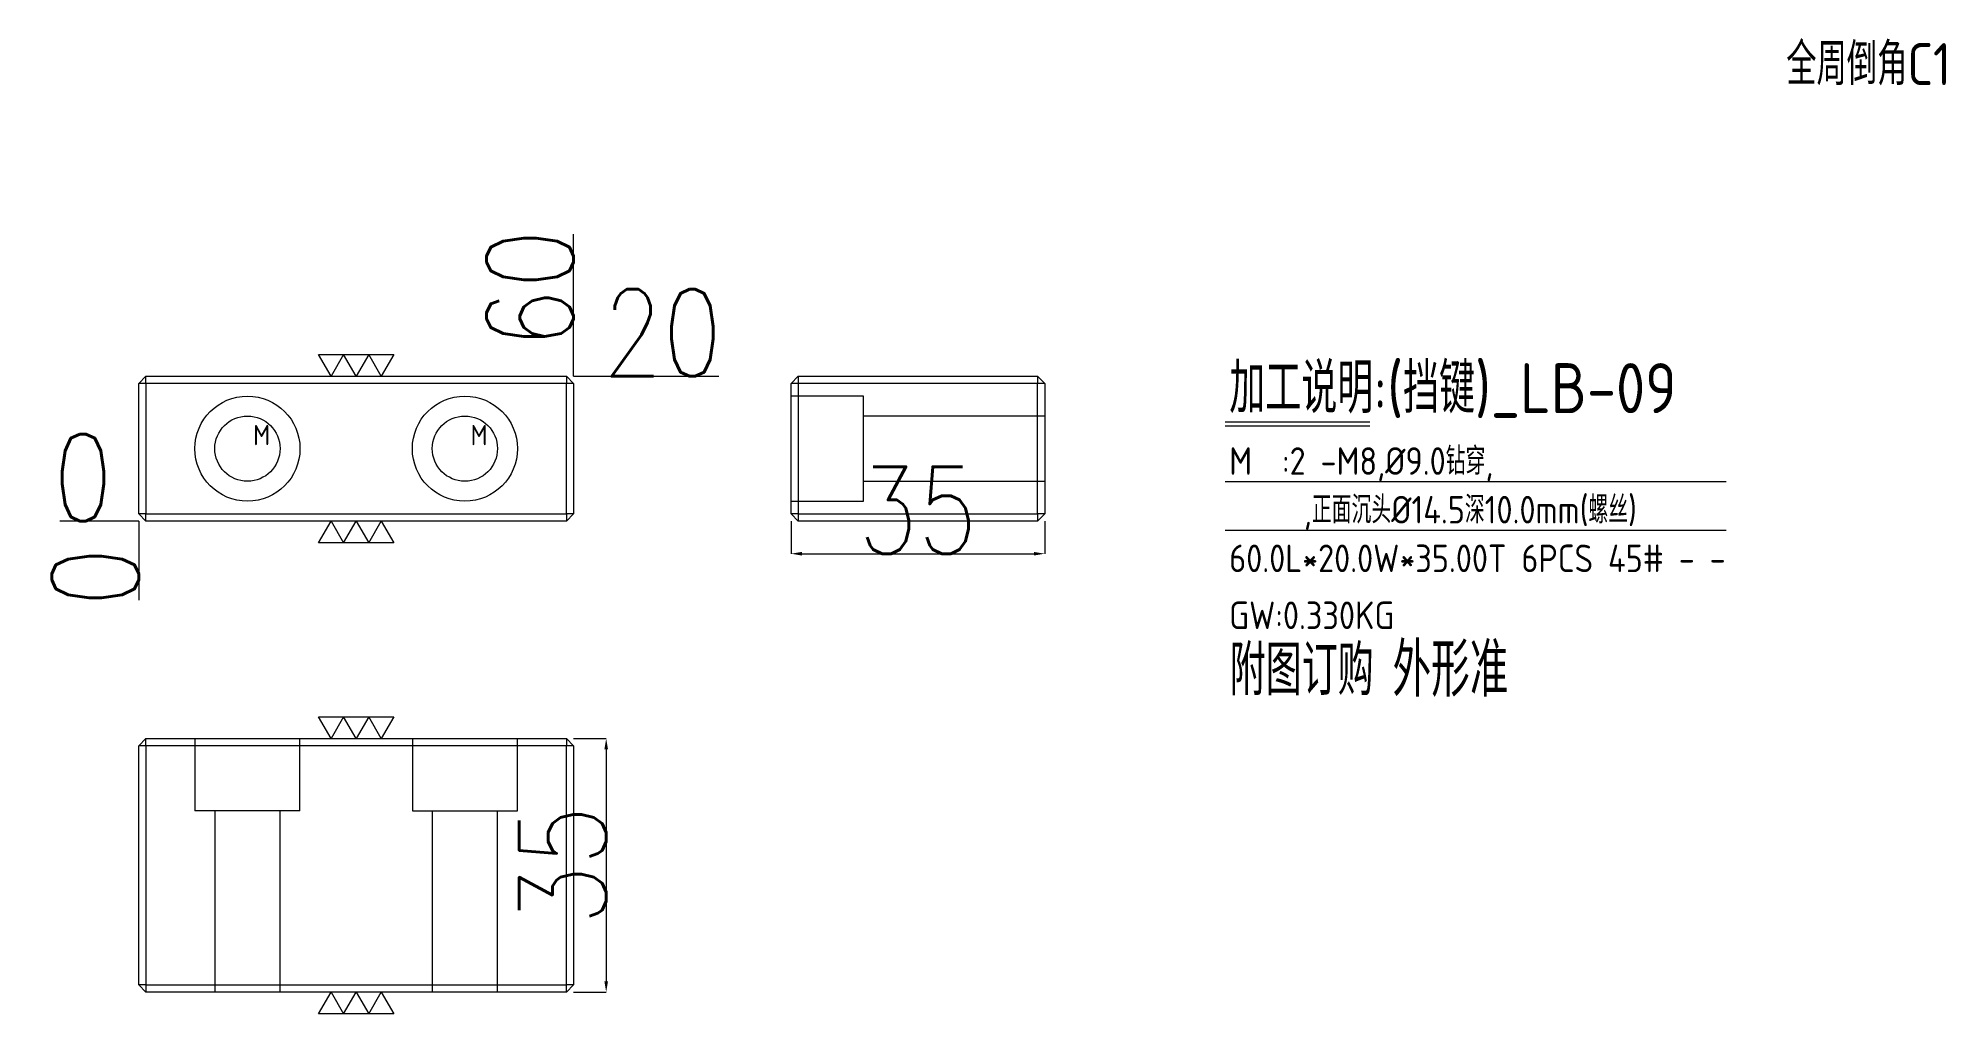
# Model space of a CAD drawing. Header units: millimetres. Extents: x -8145 to -7882, y 59380 to 59514.
import ezdxf

# ---------------------------------------------------------------- set-up
doc = ezdxf.new("R2010")
doc.units = ezdxf.units.MM
doc.linetypes.add('DASHED', pattern=[0])
for name, color, linetype, lineweight in [('DIE', 20, 'Continuous', 20), ('DIM', 4, 'Continuous', 20), ('LB', 191, 'Continuous', 20)]:
    doc.layers.add(name, color=color, linetype=linetype, lineweight=lineweight)
doc.styles.add('gbenor', font='gbenor.shx', dxfattribs={"bigfont": 'gbcbig.shx'})
doc.styles.add('TXT', font='txt.shx', dxfattribs={"width": 0.8, "bigfont": 'ctxt.shx'})
doc.dimstyles.new('零件', dxfattribs={"dimscale": 1.5, "dimtxt": 8, "dimasz": 1, "dimexe": 0, "dimexo": 0, "dimgap": 0, "dimtad": 1, "dimtxsty": 'TXT', "dimcen": 0, "dimclrd": 252, "dimclre": 252, "dimclrt": 4, "dimazin": 3, "dimtp": 0.001, "dimtm": 0.001, "dimtfac": 1, "dimtmove": 0, "dimatfit": 3, "dimlwd": 5, "dimlwe": 5})

# ---------------------------------------------------------------- blocks, each defined once
blk = doc.blocks.new('*D1107')
at = {"layer": 'Defpoints', "color": 0}
for p in [(-8071.29, 59467.56), (-8066.79, 59467.56), (-8131.29, 59447.56)]:
    blk.add_point(p, dxfattribs=at)
at = {"layer": 'DIM', "color": 252, "lineweight": 5}
blk.add_line((-8071.29, 59467.56), (-8051.25, 59467.56), dxfattribs=at)
at = {"layer": 'DIM', "color": 4, "lineweight": 5, "insert": (-8059.02, 59473.56), "char_height": 12, "attachment_point": 5, "style": 'TXT'}
blk.add_mtext('20', dxfattribs=at)
blk = doc.blocks.new('*D1108')
at = {"layer": 'Defpoints', "color": 0}
for p in [(-8135.79, 59447.56), (-8131.29, 59447.56), (-8131.29, 59447.56)]:
    blk.add_point(p, dxfattribs=at)
at = {"layer": 'DIM', "color": 252, "lineweight": 5}
blk.add_line((-8131.29, 59447.56), (-8142.19, 59447.56), dxfattribs=at)
at = {"layer": 'DIM', "color": 4, "lineweight": 5, "insert": (-8138.99, 59453.56), "char_height": 12, "attachment_point": 5, "style": 'TXT'}
blk.add_mtext('0', dxfattribs=at)
blk = doc.blocks.new('*D1109')
at = {"layer": 'Defpoints', "color": 0}
for p in [(-8131.29, 59447.56), (-8131.29, 59447.56), (-8131.29, 59443.06)]:
    blk.add_point(p, dxfattribs=at)
at = {"layer": 'DIM', "color": 252, "lineweight": 5}
blk.add_line((-8131.29, 59447.56), (-8131.29, 59436.66), dxfattribs=at)
at = {"layer": 'DIM', "color": 4, "lineweight": 5, "insert": (-8137.29, 59439.86), "char_height": 12, "attachment_point": 5, "rotation": 90, "style": 'TXT'}
blk.add_mtext('0', dxfattribs=at)
blk = doc.blocks.new('*D1110')
at = {"layer": 'Defpoints', "color": 0}
for p in [(-8071.29, 59472.06), (-8071.29, 59467.56), (-8131.29, 59447.56)]:
    blk.add_point(p, dxfattribs=at)
at = {"layer": 'DIM', "color": 252, "lineweight": 5}
blk.add_line((-8071.29, 59467.56), (-8071.29, 59487.15), dxfattribs=at)
at = {"layer": 'DIM', "color": 4, "lineweight": 5, "insert": (-8077.29, 59479.61), "char_height": 12, "attachment_point": 5, "rotation": 90, "style": 'TXT'}
blk.add_mtext('60', dxfattribs=at)
blk = doc.blocks.new('*D1111')
at = {"layer": 'Defpoints', "color": 0}
for p in [(-8071.29, 59417.56), (-8071.29, 59382.56), (-8066.79, 59382.56)]:
    blk.add_point(p, dxfattribs=at)
at = {"layer": 'DIM', "color": 252, "lineweight": 5}
for p, q in [((-8071.29, 59417.56), (-8066.79, 59417.56)), ((-8066.79, 59416.06), (-8066.79, 59384.06)), ((-8071.29, 59382.56), (-8066.79, 59382.56))]:
    blk.add_line(p, q, dxfattribs=at)
at = {"layer": 'DIM', "color": 252}
for points in [[(-8066.54, 59416.06), (-8067.04, 59416.06), (-8066.79, 59417.56)], [(-8067.04, 59384.06), (-8066.54, 59384.06), (-8066.79, 59382.56)]]:
    blk.add_solid(points, dxfattribs=at)
at = {"layer": 'DIM', "color": 4, "lineweight": 5, "insert": (-8072.79, 59400.06), "char_height": 12, "attachment_point": 5, "rotation": 90, "style": 'TXT'}
blk.add_mtext('35', dxfattribs=at)
blk = doc.blocks.new('*D1112')
at = {"layer": 'Defpoints', "color": 0}
for p in [(-8041.29, 59447.56), (-8006.29, 59447.56), (-8006.29, 59443.06)]:
    blk.add_point(p, dxfattribs=at)
at = {"layer": 'DIM', "color": 252, "lineweight": 5}
for p, q in [((-8041.29, 59447.56), (-8041.29, 59443.06)), ((-8006.29, 59447.56), (-8006.29, 59443.06)), ((-8039.79, 59443.06), (-8007.79, 59443.06))]:
    blk.add_line(p, q, dxfattribs=at)
at = {"layer": 'DIM', "color": 252}
for points in [[(-8039.79, 59443.31), (-8039.79, 59442.81), (-8041.29, 59443.06)], [(-8007.79, 59442.81), (-8007.79, 59443.31), (-8006.29, 59443.06)]]:
    blk.add_solid(points, dxfattribs=at)
at = {"layer": 'DIM', "color": 4, "lineweight": 5, "insert": (-8023.79, 59449.06), "char_height": 12, "attachment_point": 5, "style": 'TXT'}
blk.add_mtext('35', dxfattribs=at)

msp = doc.modelspace()

# ---------------------------------------------------------------- linework, layer by layer
at = {"layer": 'DIE', "color": 1, "linetype": 'Continuous', "lineweight": 5}
for points in [[(-8096.092, 59470.563), (-8097.824, 59467.563), (-8099.556, 59470.563), (-8101.288, 59467.563), (-8103.02, 59470.563), (-8104.752, 59467.563), (-8106.484, 59470.563), (-8096.092, 59470.563)], [(-8106.484, 59444.563), (-8104.752, 59447.563), (-8103.02, 59444.563), (-8101.288, 59447.563), (-8099.556, 59444.563), (-8097.824, 59447.563), (-8096.092, 59444.563), (-8106.484, 59444.563)], [(-8096.092, 59420.563), (-8097.824, 59417.563), (-8099.556, 59420.563), (-8101.288, 59417.563), (-8103.02, 59420.563), (-8104.752, 59417.563), (-8106.484, 59420.563), (-8096.092, 59420.563)], [(-8106.484, 59379.563), (-8104.752, 59382.563), (-8103.02, 59379.563), (-8101.288, 59382.563), (-8099.556, 59379.563), (-8097.824, 59382.563), (-8096.092, 59379.563), (-8106.484, 59379.563)]]:
    msp.add_lwpolyline(points, close=True, dxfattribs=at)
at = {"layer": 'DIM', "color": 8, "linetype": 'Continuous', "lineweight": 5}
for p, q in [((-7981.407, 59461.277), (-7961.411, 59461.277)), ((-7981.407, 59460.705), (-7961.411, 59460.705)), ((-7981.407, 59453.039), (-7912.287, 59453.039)), ((-7981.407, 59446.324), (-7912.287, 59446.324))]:
    msp.add_line(p, q, dxfattribs=at)
at = {"layer": 'LB', "color": 135, "linetype": 'Continuous', "lineweight": 5}
for p, q in [((-8131.288, 59466.563), (-8130.288, 59467.563)), ((-8130.288, 59467.563), (-8072.288, 59467.563)), ((-8130.288, 59466.563), (-8130.288, 59467.563)), ((-8072.288, 59467.563), (-8071.288, 59466.563)), ((-8072.288, 59467.563), (-8072.288, 59466.563)), ((-8040.288, 59467.563), (-8041.288, 59466.563)), ((-8040.288, 59467.563), (-8040.288, 59466.563)), ((-8040.288, 59467.563), (-8007.288, 59467.563)), ((-8006.288, 59466.563), (-8007.288, 59467.563)), ((-8007.288, 59467.563), (-8007.288, 59466.563)), ((-8130.288, 59466.563), (-8131.288, 59466.563)), ((-8131.288, 59448.563), (-8131.288, 59466.563)), ((-8130.288, 59466.563), (-8130.288, 59448.563)), ((-8072.288, 59466.563), (-8130.288, 59466.563)), ((-8071.288, 59466.563), (-8072.288, 59466.563)), ((-8072.288, 59448.563), (-8072.288, 59466.563)), ((-8071.288, 59466.563), (-8071.288, 59448.563)), ((-8040.288, 59466.563), (-8041.288, 59466.563)), ((-8041.288, 59448.563), (-8041.288, 59466.563)), ((-8040.288, 59466.563), (-8040.288, 59448.563)), ((-8007.288, 59466.563), (-8040.288, 59466.563)), ((-8006.288, 59466.563), (-8007.288, 59466.563)), ((-8007.288, 59448.563), (-8007.288, 59466.563)), ((-8006.288, 59466.563), (-8006.288, 59448.563)), ((-8130.288, 59447.563), (-8131.288, 59448.563)), ((-8130.288, 59448.563), (-8131.288, 59448.563)), ((-8130.288, 59447.563), (-8130.288, 59448.563)), ((-8130.288, 59448.563), (-8072.288, 59448.563)), ((-8072.288, 59447.563), (-8130.288, 59447.563)), ((-8071.288, 59448.563), (-8072.288, 59448.563)), ((-8072.288, 59448.563), (-8072.288, 59447.563)), ((-8071.288, 59448.563), (-8072.288, 59447.563)), ((-8041.288, 59448.563), (-8040.288, 59447.563)), ((-8040.288, 59448.563), (-8041.288, 59448.563)), ((-8040.288, 59448.563), (-8040.288, 59447.563)), ((-8040.288, 59448.563), (-8007.288, 59448.563)), ((-8007.288, 59447.563), (-8040.288, 59447.563)), ((-8006.288, 59448.563), (-8007.288, 59447.563)), ((-8006.288, 59448.563), (-8007.288, 59448.563)), ((-8007.288, 59448.563), (-8007.288, 59447.563)), ((-8130.288, 59417.563), (-8131.288, 59416.563)), ((-8130.288, 59417.563), (-8072.288, 59417.563)), ((-8130.288, 59416.563), (-8130.288, 59417.563)), ((-8071.288, 59416.563), (-8072.288, 59417.563)), ((-8072.288, 59417.563), (-8072.288, 59416.563)), ((-8131.288, 59383.563), (-8131.288, 59416.563)), ((-8130.288, 59416.563), (-8131.288, 59416.563)), ((-8072.288, 59416.563), (-8130.288, 59416.563)), ((-8130.288, 59416.563), (-8130.288, 59383.563)), ((-8071.288, 59416.563), (-8072.288, 59416.563)), ((-8072.288, 59383.563), (-8072.288, 59416.563)), ((-8071.288, 59416.563), (-8071.288, 59383.563)), ((-8130.288, 59383.563), (-8131.288, 59383.563)), ((-8131.288, 59383.563), (-8130.288, 59382.563)), ((-8130.288, 59383.563), (-8130.288, 59382.563)), ((-8130.288, 59383.563), (-8072.288, 59383.563)), ((-8072.288, 59382.563), (-8071.288, 59383.563)), ((-8071.288, 59383.563), (-8072.288, 59383.563)), ((-8072.288, 59382.563), (-8072.288, 59383.563)), ((-8072.288, 59382.563), (-8130.288, 59382.563))]:
    msp.add_line(p, q, dxfattribs=at)
at = {"layer": 'LB', "color": 31, "linetype": 'DASHED', "lineweight": 5, "ltscale": 0.190298}
for p, q in [((-8031.288, 59464.813), (-8041.288, 59464.813)), ((-8031.288, 59450.313), (-8031.288, 59464.813)), ((-8006.288, 59462.063), (-8031.288, 59462.063)), ((-8031.288, 59453.063), (-8006.288, 59453.063)), ((-8041.288, 59450.313), (-8031.288, 59450.313)), ((-8123.538, 59417.563), (-8123.538, 59407.563)), ((-8109.038, 59407.563), (-8109.038, 59417.563)), ((-8093.538, 59417.563), (-8093.538, 59407.563)), ((-8079.038, 59407.563), (-8079.038, 59417.563)), ((-8109.038, 59407.563), (-8123.538, 59407.563)), ((-8120.788, 59407.563), (-8120.788, 59382.563)), ((-8111.788, 59382.563), (-8111.788, 59407.563)), ((-8093.538, 59407.563), (-8079.038, 59407.563)), ((-8090.788, 59407.563), (-8090.788, 59382.563)), ((-8081.788, 59382.563), (-8081.788, 59407.563))]:
    msp.add_line(p, q, dxfattribs=at)
at = {"layer": 'LB', "color": 42, "linetype": 'Continuous', "lineweight": 5}
for centre, radius in [((-8116.288, 59457.563), 7.25), ((-8086.288, 59457.563), 7.25), ((-8116.288, 59457.563), 4.5), ((-8086.288, 59457.563), 4.5)]:
    msp.add_circle(centre, radius, dxfattribs=at)

# ---------------------------------------------------------------- texts
at = {"layer": 'DIM', "color": 6, "lineweight": 5, "style": 'gbenor'}
msp.add_text('全周倒角C1', height=5.8, dxfattribs=at).set_placement((-7903.982, 59507.73))
at = {"layer": 'DIM', "color": 4, "lineweight": 5, "style": 'gbenor'}
for s, height, p in [('加工说明:(挡键)_LB-09', 6.9, (-7980.828, 59462.464)), ('M', 2.8, (-8115.492, 59458.033)), ('M', 2.8, (-8085.492, 59458.033)), ('M  :2 -M8,%%c9.0钻穿,', 3.8, (-7980.837, 59453.949)), ('     ,正面沉头%%c14.5深10.0mm(螺丝)', 3.8, (-7980.837, 59447.235)), ('60.0L*20.0W*35.00T 6PCS 45# - -', 3.8, (-7980.837, 59440.521)), ('GW:0.330KG', 3.8, (-7980.837, 59432.664))]:
    msp.add_text(s, height=height, dxfattribs=at).set_placement(p)
at = {"layer": 'DIM', "color": 21, "lineweight": 5, "style": 'gbenor'}
msp.add_text('附图订购', height=6.9, dxfattribs=at).set_placement((-7980.768, 59423.538))
at = {"layer": 'DIM', "color": 1, "lineweight": 5, "style": 'gbenor'}
msp.add_text('外形准', height=7.4, dxfattribs=at).set_placement((-7958.303, 59423.347))

# ---------------------------------------------------------------- dimensions: what is measured, and where the dimension line sits
at = {"layer": 'DIM', "lineweight": 5}
for feature_location, offset, dtype, origin, picture, middle in [((-8071.288, 59467.563), (0, 4.5), 1, (-8131.288, 59447.563), '*D1110', (-8077.288, 59479.605)), ((-8071.288, 59467.563), (4.5, 0), 0, (-8131.288, 59447.563), '*D1107', (-8059.017, 59473.563)), ((-8131.288234281, 59447.56251334), (-4.5, 0), 0, (-8131.288234281, 59447.56251334), '*D1108', (-8138.988234281, 59453.56251334)), ((-8131.288234281, 59447.56251334), (0, -4.5), 1, (-8131.288234281, 59447.56251334), '*D1109', (-8137.288234281, 59439.86251334))]:
    dim = msp.add_ordinate_dim(feature_location=feature_location, offset=offset, dtype=dtype, origin=origin, dimstyle='零件', dxfattribs=at)
    dim.commit()
    dim.dimension.update_dxf_attribs({"geometry": picture, "text_midpoint": middle})
dim = msp.add_linear_dim(base=(-8006.288, 59443.063), p1=(-8041.288, 59447.563), p2=(-8006.288, 59447.563), dimstyle='零件', dxfattribs=at)
dim.commit()
dim.dimension.update_dxf_attribs({"geometry": '*D1112', "text_midpoint": (-8023.788, 59449.063)})
dim = msp.add_linear_dim(base=(-8066.788, 59382.563), p1=(-8071.288, 59417.563), p2=(-8071.288, 59382.563), angle=90, dimstyle='零件', dxfattribs=at)
dim.commit()
dim.dimension.update_dxf_attribs({"geometry": '*D1111', "text_midpoint": (-8072.788, 59400.063)})

doc.saveas('drawing.dxf')
